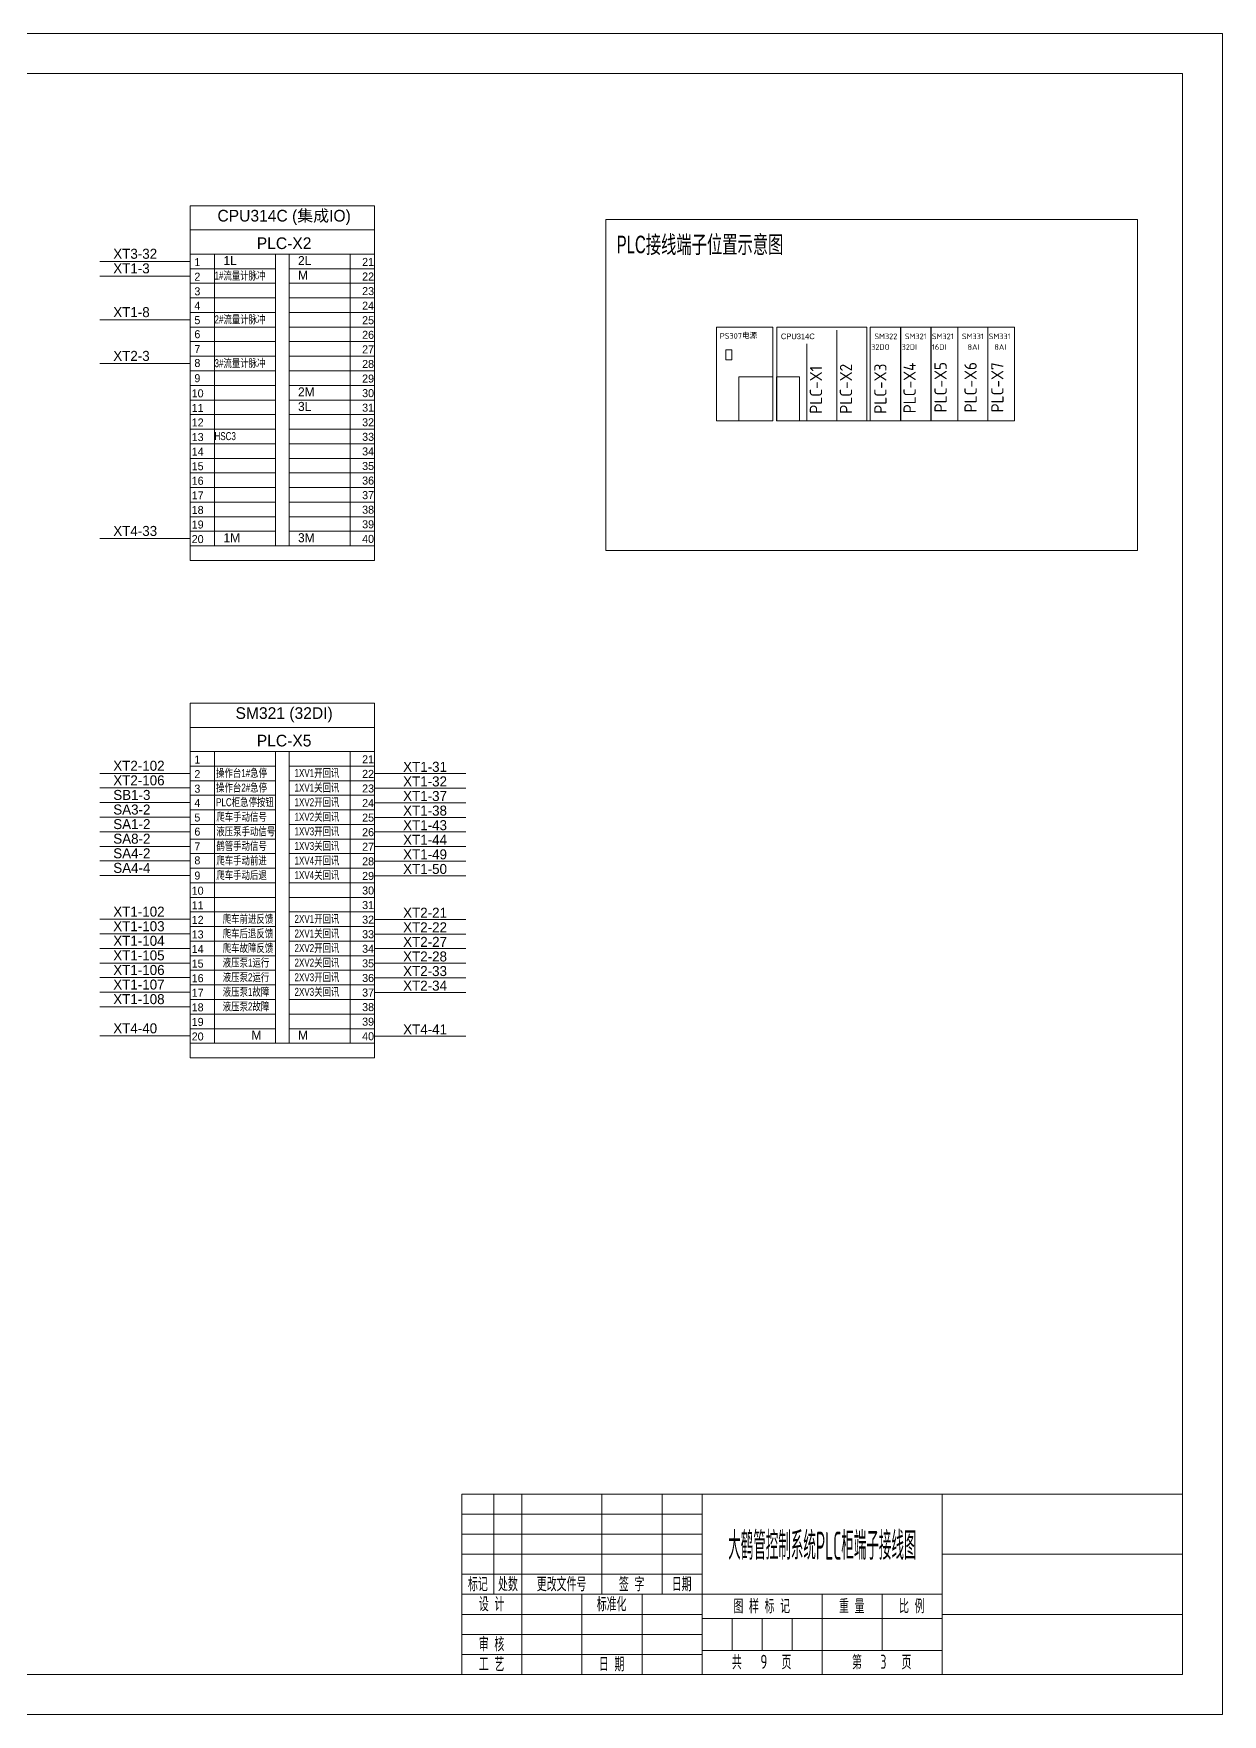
# Model space of a CAD drawing. Header units: millimetres. Extents: x 32721 to 72822, y 57624 to 123188.
# Drawn here: x 34701 to 36681, y 57624 to 60424 of the extents above; entities that cross this region are included whole.
import ezdxf
from ezdxf.enums import TextEntityAlignment as Align

# ---------------------------------------------------------------- set-up
doc = ezdxf.new("R2010")
doc.units = ezdxf.units.MM
doc.header["$LTSCALE"] = 10
for name, color, linetype, lineweight in [('1轮廓实线层', 7, 'Continuous', 18), ('2细线层', 4, 'Continuous', 18), ('6文字层', 3, 'Continuous', 18), ('图框层', 7, 'Continuous', 18)]:
    doc.layers.add(name, color=color, linetype=linetype, lineweight=lineweight)
doc.styles.add('PC_TEXTSTYLE', font='', dxfattribs={"width": 0.8})
doc.styles.get("Standard").update_dxf_attribs({"font": 'isocp.shx', "width": 0.707, "bigfont": 'hztxt.shx'})
doc.styles.add('样式 1', font='SIMYOU.TTF', dxfattribs={"width": 0.75})
doc.styles.get('PC_TEXTSTYLE').set_extended_font_data('幼圆')

msp = doc.modelspace()

# ---------------------------------------------------------------- linework, layer by layer
at = {"layer": '1轮廓实线层'}
for p, q in [((34961.44, 60137.2), (34961.44, 59546.35)), ((34961.44, 60137.2), (35268.27, 60137.2)), ((35268.27, 60137.2), (35268.27, 59546.35)), ((34961.44, 60096.93), (35268.27, 60096.93)), ((34961.44, 60044.5), (34811.06, 60044.5)), ((34983.94, 60056.65), (34961.44, 60056.65)), ((35103.61, 60032.35), (34961.44, 60032.35)), ((35103.61, 60056.65), (34983.94, 60056.65)), ((35001.93, 60056.65), (35001.93, 59570.65)), ((35126.11, 60056.65), (35103.61, 60056.65)), ((35103.61, 60056.65), (35103.61, 59570.65)), ((35126.11, 60056.65), (35126.11, 59570.65)), ((35126.11, 60056.65), (35245.78, 60056.65)), ((35126.11, 60032.35), (35268.27, 60032.35)), ((35227.79, 60056.65), (35227.79, 59570.65)), ((35268.27, 60056.65), (35245.78, 60056.65)), ((34961.44, 60020.2), (34811.06, 60020.2)), ((35103.61, 60008.05), (34961.44, 60008.05)), ((35126.11, 60008.05), (35268.27, 60008.05)), ((35103.61, 59983.75), (34961.44, 59983.75)), ((35126.11, 59983.75), (35268.27, 59983.75)), ((35103.61, 59959.45), (34961.44, 59959.45)), ((35126.11, 59959.45), (35268.27, 59959.45)), ((34961.44, 59947.3), (34811.06, 59947.3)), ((35103.61, 59935.15), (34961.44, 59935.15)), ((35126.11, 59935.15), (35268.27, 59935.15)), ((35837.98, 59934.94), (35837.98, 59778.69)), ((35837.98, 59934.94), (35931.97, 59934.94)), ((35931.97, 59934.94), (35887.98, 59934.94)), ((35931.97, 59778.69), (35931.97, 59934.94)), ((36088.58, 59934.94), (35938.58, 59934.94)), ((35938.58, 59934.94), (35938.58, 59778.69)), ((36038.58, 59930.07), (36038.58, 59778.69)), ((36088.58, 59778.69), (36088.58, 59934.94)), ((36144.29, 59934.94), (36094.29, 59934.94)), ((36094.29, 59934.94), (36094.29, 59778.69)), ((36144.29, 59778.69), (36144.29, 59934.94)), ((36194.96, 59934.94), (36144.96, 59934.94)), ((36144.96, 59934.94), (36144.96, 59778.69)), ((36194.96, 59778.69), (36194.96, 59934.94)), ((36245.43, 59934.94), (36195.43, 59934.94)), ((36195.43, 59934.94), (36195.43, 59778.69)), ((36240.05, 59778.69), (36240.05, 59934.94)), ((36290.05, 59934.94), (36240.05, 59934.94)), ((36290.05, 59934.94), (36240.05, 59934.94)), ((36334.67, 59934.94), (36284.67, 59934.94)), ((36290.05, 59778.69), (36290.05, 59934.94)), ((36334.67, 59778.69), (36334.67, 59934.94)), ((35103.61, 59910.85), (34961.44, 59910.85)), ((35126.11, 59910.85), (35268.27, 59910.85)), ((35988.58, 59907.05), (35988.58, 59778.69)), ((34961.44, 59874.4), (34811.06, 59874.4)), ((35103.61, 59886.55), (34961.44, 59886.55)), ((35126.11, 59886.55), (35268.27, 59886.55)), ((35103.61, 59862.25), (34961.44, 59862.25)), ((35103.61, 59837.95), (34961.44, 59837.95)), ((35126.11, 59862.25), (35268.27, 59862.25)), ((35126.11, 59837.95), (35268.27, 59837.95)), ((35103.61, 59813.65), (34961.44, 59813.65)), ((35126.11, 59813.65), (35268.27, 59813.65)), ((35103.61, 59789.35), (34961.44, 59789.35)), ((35126.11, 59789.35), (35268.27, 59789.35)), ((35103.61, 59765.05), (34961.44, 59765.05)), ((35126.11, 59765.05), (35268.27, 59765.05)), ((35837.98, 59778.69), (35931.97, 59778.69)), ((35881.97, 59778.69), (35931.97, 59778.69)), ((35938.58, 59778.69), (36088.91, 59778.69)), ((36088.91, 59778.69), (36138.91, 59778.69)), ((36139.58, 59778.69), (36189.58, 59778.69)), ((36190.05, 59778.69), (36240.05, 59778.69)), ((36240.05, 59778.69), (36334.67, 59778.69)), ((35103.61, 59740.75), (34961.44, 59740.75)), ((35126.11, 59740.75), (35268.27, 59740.75)), ((35103.61, 59716.45), (34961.44, 59716.45)), ((35126.11, 59716.45), (35268.27, 59716.45)), ((35103.61, 59692.15), (34961.44, 59692.15)), ((35126.11, 59692.15), (35268.27, 59692.15)), ((35103.61, 59667.85), (34961.44, 59667.85)), ((35103.61, 59643.55), (34961.44, 59643.55)), ((35126.11, 59667.85), (35268.27, 59667.85)), ((35126.11, 59643.55), (35268.27, 59643.55)), ((35103.61, 59619.25), (34961.44, 59619.25)), ((35126.11, 59619.25), (35268.27, 59619.25)), ((35103.61, 59594.95), (34961.44, 59594.95)), ((35126.11, 59594.95), (35268.27, 59594.95)), ((34961.44, 59582.8), (34811.06, 59582.8)), ((35268.27, 59570.65), (34961.44, 59570.65)), ((35268.27, 59546.35), (34961.44, 59546.35)), ((34961.44, 59308.61), (34961.44, 58717.75)), ((34961.44, 59308.61), (35268.27, 59308.61)), ((35268.27, 59308.61), (35268.27, 58717.75)), ((34961.44, 59268.33), (35268.27, 59268.33)), ((34983.94, 59228.05), (34961.44, 59228.05)), ((35103.61, 59228.05), (34983.94, 59228.05)), ((35001.93, 59228.05), (35001.93, 58742.05)), ((35126.11, 59228.05), (35103.61, 59228.05)), ((35103.61, 59228.05), (35103.61, 58742.05)), ((35126.11, 59228.05), (35126.11, 58742.05)), ((35126.11, 59228.05), (35245.78, 59228.05)), ((35227.79, 59228.05), (35227.79, 58742.05)), ((35268.27, 59228.05), (35245.78, 59228.05)), ((35103.61, 59203.75), (34961.44, 59203.75)), ((35126.11, 59203.75), (35268.27, 59203.75)), ((34961.44, 59191.6), (34811.06, 59191.6)), ((34961.44, 59167.3), (34811.06, 59167.3)), ((35103.61, 59179.45), (34961.44, 59179.45)), ((35126.11, 59179.45), (35268.27, 59179.45)), ((35268.27, 59191.26), (35420.39, 59191.26)), ((35268.27, 59166.96), (35420.39, 59166.96)), ((34961.44, 59143), (34811.06, 59143)), ((35103.61, 59155.15), (34961.44, 59155.15)), ((35126.11, 59155.15), (35268.27, 59155.15)), ((35268.27, 59142.66), (35420.39, 59142.66)), ((34961.44, 59118.7), (34811.06, 59118.7)), ((35103.61, 59130.85), (34961.44, 59130.85)), ((35126.11, 59130.85), (35268.27, 59130.85)), ((35268.27, 59118.36), (35420.39, 59118.36)), ((34961.44, 59094.4), (34811.06, 59094.4)), ((35103.61, 59106.55), (34961.44, 59106.55)), ((35103.61, 59082.25), (34961.44, 59082.25)), ((35126.11, 59106.55), (35268.27, 59106.55)), ((35126.11, 59082.25), (35268.27, 59082.25)), ((35268.27, 59094.06), (35420.39, 59094.06)), ((34961.44, 59070.1), (34811.06, 59070.1)), ((35103.61, 59057.95), (34961.44, 59057.95)), ((35126.11, 59057.95), (35268.27, 59057.95)), ((35268.27, 59069.76), (35420.39, 59069.76)), ((34961.44, 59045.8), (34811.06, 59045.8)), ((35103.61, 59033.65), (34961.44, 59033.65)), ((35126.11, 59033.65), (35268.27, 59033.65)), ((35268.27, 59045.46), (35420.39, 59045.46)), ((34961.44, 59021.5), (34811.06, 59021.5)), ((35103.61, 59009.35), (34961.44, 59009.35)), ((35126.11, 59009.35), (35268.27, 59009.35)), ((35268.27, 59021.16), (35420.39, 59021.16)), ((35103.61, 58985.05), (34961.44, 58985.05)), ((35126.11, 58985.05), (35268.27, 58985.05)), ((34961.44, 58948.6), (34811.06, 58948.6)), ((35103.61, 58960.75), (34961.44, 58960.75)), ((35126.11, 58960.75), (35268.27, 58960.75)), ((35268.27, 58948.26), (35420.39, 58948.26)), ((34961.44, 58924.3), (34811.06, 58924.3)), ((35103.61, 58936.45), (34961.44, 58936.45)), ((35103.61, 58912.15), (34961.44, 58912.15)), ((35126.11, 58936.45), (35268.27, 58936.45)), ((35126.11, 58912.15), (35268.27, 58912.15)), ((35268.27, 58923.96), (35420.39, 58923.96)), ((34961.44, 58900), (34811.06, 58900)), ((35103.61, 58887.85), (34961.44, 58887.85)), ((35126.11, 58887.85), (35268.27, 58887.85)), ((35268.27, 58899.66), (35420.39, 58899.66)), ((34961.44, 58875.7), (34811.06, 58875.7)), ((35103.61, 58863.55), (34961.44, 58863.55)), ((35126.11, 58863.55), (35268.27, 58863.55)), ((35268.27, 58875.36), (35420.39, 58875.36)), ((34961.44, 58851.4), (34811.06, 58851.4)), ((35103.61, 58839.25), (34961.44, 58839.25)), ((35126.11, 58839.25), (35268.27, 58839.25)), ((35268.27, 58851.06), (35420.39, 58851.06)), ((34961.44, 58827.1), (34811.06, 58827.1)), ((34961.44, 58802.8), (34811.06, 58802.8)), ((35103.61, 58814.95), (34961.44, 58814.95)), ((35126.11, 58814.95), (35268.27, 58814.95)), ((35268.27, 58826.76), (35420.39, 58826.76)), ((35103.61, 58790.65), (34961.44, 58790.65)), ((35126.11, 58790.65), (35268.27, 58790.65)), ((34961.44, 58754.2), (34811.06, 58754.2)), ((35103.61, 58766.35), (34961.44, 58766.35)), ((35126.11, 58766.35), (35268.27, 58766.35)), ((35268.27, 58753.86), (35420.39, 58753.86)), ((35268.27, 58742.05), (34961.44, 58742.05)), ((35268.27, 58717.75), (34961.44, 58717.75)), ((36614.02, 57990.69), (35414.02, 57990.69)), ((35414.02, 57690.69), (35414.02, 57990.69)), ((35414.02, 57690.69), (36614.02, 57690.69))]:
    msp.add_line(p, q, dxfattribs=at)
for points in [[(35653.63, 60114.35), (36539.19, 60114.35), (36539.19, 59562.88), (35653.63, 59562.88)], [(35853.89, 59897.01), (35863.73, 59897.01), (35863.73, 59880.36), (35853.89, 59880.36)], [(35875.14, 59852.37), (35931.97, 59852.37), (35931.97, 59778.69), (35875.14, 59778.69)], [(35937.98, 59852.37), (35976.48, 59852.37), (35976.48, 59778.69), (35937.98, 59778.69)]]:
    msp.add_lwpolyline(points, close=True, dxfattribs=at)
at = {"layer": '2细线层'}
for p, q in [((36680.69, 60424.02), (32720.69, 60424.02)), ((36680.69, 60424.02), (36680.69, 57624.02)), ((35467.35, 57824.02), (35467.35, 57990.69)), ((35514.02, 57824.02), (35514.02, 57990.69)), ((35647.35, 57824.02), (35647.35, 57990.69)), ((35747.35, 57824.02), (35747.35, 57990.69)), ((35814.02, 57690.69), (35814.02, 57990.69)), ((36214.02, 57690.69), (36214.02, 57990.69)), ((35414.02, 57957.35), (35814.02, 57957.35)), ((35414.02, 57924.02), (35814.02, 57924.02)), ((35414.02, 57890.69), (35814.02, 57890.69)), ((36214.02, 57890.69), (36614.02, 57890.69)), ((35414.02, 57857.35), (35814.02, 57857.35)), ((35414.02, 57824.02), (36214.02, 57824.02)), ((35514.02, 57690.69), (35514.02, 57824.02)), ((35614.02, 57690.69), (35614.02, 57824.02)), ((35714.02, 57690.69), (35714.02, 57824.02)), ((36014.02, 57690.69), (36014.02, 57824.02)), ((36114.02, 57730.69), (36114.02, 57824.02)), ((35414.02, 57790.69), (35814.02, 57790.69)), ((35814.02, 57784.02), (36214.02, 57784.02)), ((35864.02, 57730.69), (35864.02, 57784.02)), ((35914.02, 57730.69), (35914.02, 57784.02)), ((35964.02, 57730.69), (35964.02, 57784.02)), ((36214.02, 57790.69), (36614.02, 57790.69)), ((35414.02, 57757.35), (35814.02, 57757.35)), ((35414.02, 57724.02), (35814.02, 57724.02)), ((35814.02, 57730.69), (36214.02, 57730.69)), ((36680.69, 57624.02), (32720.69, 57624.02))]:
    msp.add_line(p, q, dxfattribs=at)
at = {"layer": '图框层'}
for p, q in [((36614.02, 60357.35), (32887.35, 60357.35)), ((36614.02, 60357.35), (36614.02, 57690.69)), ((36614.02, 57690.69), (36614.02, 57990.69)), ((32887.35, 57690.69), (36614.02, 57690.69))]:
    msp.add_line(p, q, dxfattribs=at)

# ---------------------------------------------------------------- texts
at = {"layer": '1轮廓实线层', "style": '样式 1'}
for s, height, p in [('XT3-32', 16.667, (34833.34, 60048.91)), ('XT1-3', 16.667, (34833.34, 60024.61)), ('1', 13.33, (34968.45, 60036.64)), ('1L', 15, (35016.85, 60038.43)), ('2L', 15, (35141.03, 60038.43)), ('21', 13.333, (35247.88, 60037)), ('2', 13.33, (34968.45, 60012.36)), ('M', 15, (35141.03, 60014.13)), ('22', 13.333, (35247.88, 60012.72)), ('4', 13.33, (34968.45, 59964.3)), ('3', 13.33, (34968.45, 59988.07)), ('23', 13.333, (35247.88, 59988.44)), ('24', 13.333, (35247.88, 59964.16)), ('XT1-8', 16.667, (34833.34, 59951.71)), ('5', 13.33, (34968.45, 59940.05)), ('25', 13.333, (35247.88, 59939.88)), ('6', 13.33, (34968.45, 59916.56)), ('26', 13.333, (35247.88, 59915.6)), ('CPU314C', 9.361, (35945.35, 59915)), ('XT2-3', 16.667, (34833.34, 59878.81)), ('7', 13.33, (34968.45, 59891.85)), ('27', 13.333, (35247.88, 59891.31)), ('8', 13.33, (34968.45, 59868.66)), ('28', 13.333, (35247.88, 59867.03)), ('9', 13.33, (34968.45, 59843.34)), ('29', 13.333, (35247.88, 59842.75)), ('10', 13.333, (34964, 59818.1)), ('3L', 15, (35141.03, 59795.43)), ('2M', 15, (35141.03, 59819.73)), ('30', 13.333, (35247.88, 59818.47)), ('11', 13.333, (34964, 59793.82)), ('12', 13.333, (34964, 59769.54)), ('31', 13.333, (35247.88, 59794.19)), ('32', 13.333, (35247.88, 59769.91)), ('13', 13.333, (34964, 59745.26)), ('33', 13.333, (35247.88, 59745.62)), ('14', 13.333, (34964, 59720.98)), ('34', 13.333, (35247.88, 59721.34)), ('15', 13.333, (34964, 59696.69)), ('35', 13.333, (35247.88, 59697.06)), ('16', 13.333, (34964, 59672.41)), ('36', 13.333, (35247.88, 59672.78)), ('17', 13.333, (34964, 59648.13)), ('37', 13.333, (35247.88, 59648.5)), ('18', 13.333, (34964, 59623.85)), ('19', 13.333, (34964, 59599.57)), ('38', 13.333, (35247.88, 59624.22)), ('39', 13.333, (35247.88, 59599.93)), ('XT4-33', 16.667, (34833.34, 59587.21)), ('20', 13.333, (34964, 59575.29)), ('1M', 15, (35016.85, 59576.73)), ('3M', 15, (35141.03, 59576.73)), ('40', 13.333, (35247.88, 59575.65)), ('1', 13.33, (34968.45, 59208.04)), ('21', 13.333, (35247.88, 59208.41)), ('XT2-102', 16.667, (34833.34, 59196.01)), ('2', 13.33, (34968.45, 59183.76)), ('22', 13.333, (35247.88, 59184.12)), ('XT1-31', 16.667, (35316.13, 59194.21)), ('XT2-106', 16.667, (34833.34, 59171.71)), ('SB1-3', 16.667, (34833.34, 59147.41)), ('3', 13.33, (34968.45, 59159.47)), ('23', 13.333, (35247.88, 59159.84)), ('XT1-32', 16.667, (35316.13, 59169.91)), ('SA3-2', 16.667, (34833.34, 59123.11)), ('4', 13.33, (34968.45, 59135.7)), ('24', 13.333, (35247.88, 59135.56)), ('XT1-37', 16.667, (35316.13, 59145.61)), ('XT1-38', 16.667, (35316.13, 59121.31)), ('SA1-2', 16.667, (34833.34, 59098.81)), ('5', 13.33, (34968.45, 59111.45)), ('25', 13.333, (35247.88, 59111.28)), ('XT1-43', 16.667, (35316.13, 59097.01)), ('SA8-2', 16.667, (34833.34, 59074.51)), ('6', 13.33, (34968.45, 59087.96)), ('26', 13.333, (35247.88, 59087)), ('XT1-44', 16.667, (35316.13, 59072.71)), ('SA4-2', 16.667, (34833.34, 59050.21)), ('8', 13.33, (34968.45, 59040.06)), ('7', 13.33, (34968.45, 59063.25)), ('27', 13.333, (35247.88, 59062.72)), ('XT1-49', 16.667, (35316.13, 59048.41)), ('SA4-4', 16.667, (34833.34, 59025.91)), ('9', 13.33, (34968.45, 59014.75)), ('28', 13.333, (35247.88, 59038.43)), ('29', 13.333, (35247.88, 59014.15)), ('XT1-50', 16.667, (35316.13, 59024.11)), ('10', 13.333, (34964, 58989.5)), ('30', 13.333, (35247.88, 58989.87)), ('XT1-102', 16.667, (34833.34, 58953.01)), ('11', 13.333, (34964, 58965.22)), ('31', 13.333, (35247.88, 58965.59)), ('XT2-21', 16.667, (35316.13, 58951.21)), ('XT1-103', 16.667, (34833.34, 58928.71)), ('12', 13.333, (34964, 58940.94)), ('32', 13.333, (35247.88, 58941.31)), ('XT2-22', 16.667, (35316.13, 58926.91)), ('XT1-104', 16.667, (34833.34, 58904.41)), ('13', 13.333, (34964, 58916.66)), ('33', 13.333, (35247.88, 58917.03)), ('XT2-27', 16.667, (35316.13, 58902.61)), ('XT1-105', 16.667, (34833.34, 58880.11)), ('14', 13.333, (34964, 58892.38)), ('34', 13.333, (35247.88, 58892.74)), ('XT2-28', 16.667, (35316.13, 58878.31)), ('XT1-106', 16.667, (34833.34, 58855.81)), ('15', 13.333, (34964, 58868.1)), ('16', 13.333, (34964, 58843.81)), ('35', 13.333, (35247.88, 58868.46)), ('36', 13.333, (35247.88, 58844.18)), ('XT2-33', 16.667, (35316.13, 58854.01)), ('XT1-107', 16.667, (34833.34, 58831.51)), ('17', 13.333, (34964, 58819.53)), ('37', 13.333, (35247.88, 58819.9)), ('XT2-34', 16.667, (35316.13, 58829.71)), ('XT1-108', 16.667, (34833.34, 58807.21)), ('18', 13.333, (34964, 58795.25)), ('38', 13.333, (35247.88, 58795.62)), ('XT4-40', 16.667, (34833.34, 58758.61)), ('19', 13.333, (34964, 58770.97)), ('39', 13.333, (35247.88, 58771.34)), ('XT4-41', 16.667, (35316.13, 58756.81)), ('20', 13.333, (34964, 58746.69)), ('M', 15, (35063.51, 58748.13)), ('M', 15, (35141.03, 58748.13)), ('40', 13.333, (35247.88, 58747.05))]:
    msp.add_text(s, height=height, dxfattribs=at).set_placement(p)
at = {"layer": '1轮廓实线层', "style": '样式 1', "width": 0.75}
for s, p in [('1#流量计脉冲', (35001.93, 60014.13)), ('2#流量计脉冲', (35001.93, 59941.23)), ('3#流量计脉冲', (35001.93, 59868.33)), ('HSC3', (35001.93, 59746.83)), ('操作台1#急停', (35004.61, 59185.53)), ('1XV1开回讯', (35135.22, 59185.53)), ('操作台2#急停', (35004.61, 59161.23)), ('1XV1关回讯', (35135.22, 59161.23)), ('PLC柜急停按钮', (35004.61, 59136.93)), ('1XV2开回讯', (35135.22, 59136.93)), ('爬车手动信号', (35005.02, 59112.63)), ('1XV2关回讯', (35135.22, 59112.63)), ('液压泵手动信号', (35005.02, 59088.33)), ('1XV3开回讯', (35135.22, 59088.33)), ('爬车手动前进', (35005.02, 59039.73)), ('鹤管手动信号', (35005.02, 59064.03)), ('1XV3关回讯', (35135.22, 59064.03)), ('1XV4开回讯', (35135.22, 59039.73)), ('爬车手动后退', (35005.02, 59015.43)), ('1XV4关回讯', (35135.22, 59015.43)), ('爬车前进反馈', (35015.7, 58942.53)), ('2XV1开回讯', (35135.22, 58942.53)), ('爬车后退反馈', (35015.7, 58918.23)), ('2XV1关回讯', (35135.22, 58918.23)), ('爬车故障反馈', (35015.7, 58893.93)), ('液压泵1运行', (35015.7, 58869.63)), ('2XV2开回讯', (35135.22, 58893.93)), ('2XV2关回讯', (35135.22, 58869.63)), ('液压泵2运行', (35015.7, 58845.33)), ('2XV3开回讯', (35135.22, 58845.33)), ('液压泵1故障', (35015.7, 58821.03)), ('2XV3关回讯', (35135.22, 58821.03)), ('液压泵2故障', (35015.7, 58796.73))]:
    msp.add_text(s, height=13.333, dxfattribs=at).set_placement(p)
at = {"layer": '1轮廓实线层'}
for s, p in [('PS307电源', (35843.6, 59915.71)), ('SM322', (36101.06, 59915)), ('SM321', (36151.74, 59915)), ('SM321', (36196.83, 59915)), ('SM331', (36246.83, 59915)), ('SM331', (36291.45, 59915)), ('32DO', (36095.69, 59897.21)), ('32DI', (36146.36, 59897.21)), ('16DI', (36196.83, 59897.21)), ('8AI', (36256.26, 59897.21)), ('8AI', (36300.89, 59897.21))]:
    msp.add_text(s, height=9.361, dxfattribs=at).set_placement(p)
for s, insert, char_height, width, attachment_point, style in [('{\\W1;CPU314C (集成IO)}', (35117.91, 60105.12), 19.4444, 238.6806, 8, '样式 1'), ('{\\W0.64;PLC接线端子位置示意图}', (35671.8, 60087.33), 29.1667, 457.2167, 1, 'PC_TEXTSTYLE'), ('{\\W1;PLC-X2}', (35117.91, 60064.84), 19.4444, 238.6806, 8, '样式 1'), ('{\\W1;SM321 (32DI)}', (35117.91, 59276.52), 19.4444, 217.9398, 8, '样式 1'), ('{\\W1;PLC-X5}', (35117.91, 59236.24), 19.4444, 217.9398, 8, '样式 1')]:
    msp.add_mtext(s, dxfattribs=dict(at, insert=insert, char_height=char_height, width=width, attachment_point=attachment_point, style=style))
at = {"layer": '6文字层'}
for s, p in [('PLC-X1', (36013.98, 59790.68)), ('PLC-X2', (36063.98, 59790.68)), ('PLC-X3', (36121.26, 59790.68)), ('PLC-X4', (36169.98, 59791.43)), ('PLC-X5', (36221.51, 59792.92)), ('PLC-X6', (36271.51, 59792.92)), ('PLC-X7', (36316.13, 59792.92))]:
    msp.add_text(s, height=20.452, rotation=90, dxfattribs=at).set_placement(p)
at = {"layer": '6文字层', "width": 0.707}
for s, p in [('标记', (35440.69, 57840.69)), ('处数', (35490.69, 57840.69))]:
    msp.add_text(s, height=23.333, dxfattribs=at).set_placement(p, align=Align.MIDDLE_CENTER)
at = {"layer": '6文字层', "char_height": 23.333, "attachment_point": 5}
for s, insert, width in [(' 更改文件号 ', (35575.39, 57840.69), 139.6325), (' 签 字 ', (35692.05, 57840.69), 81.305), (' 日期 ', (35775.39, 57840.69), 65.3975), (' 设 计 ', (35458.72, 57807.39), 81.305), (' 标准化 ', (35658.72, 57807.39), 90.9673), (' 图 样 标 记 ', (35908.72, 57804.02), 163.4348), (' 重 量 ', (36058.72, 57804.02), 81.305), (' 比 例 ', (36158.72, 57804.02), 81.305), (' 审 核 ', (35458.72, 57740.69), 81.305), (' 工 艺 ', (35458.72, 57707.35), 81.305), (' 日 期 ', (35658.72, 57707.35), 81.305), ('共       页', (35913.33, 57710.69), 156.9245), ('第       页', (36113.33, 57710.69), 156.7183)]:
    msp.add_mtext(s, dxfattribs=dict(at, insert=insert, width=width))
at = {"layer": '6文字层'}
for tag, p, height, width in [('大鹤管控制系统PLC柜端子接线图', (35857.6, 57881.59), 46.67, 0.446978), ('9', (35911.19, 57700), 23.33, 0.7453), ('3', (36111.19, 57700), 23.33, 0.6688)]:
    msp.add_attdef(tag, p, '', height=height, dxfattribs=dict(at, width=width))

doc.saveas('drawing.dxf')
